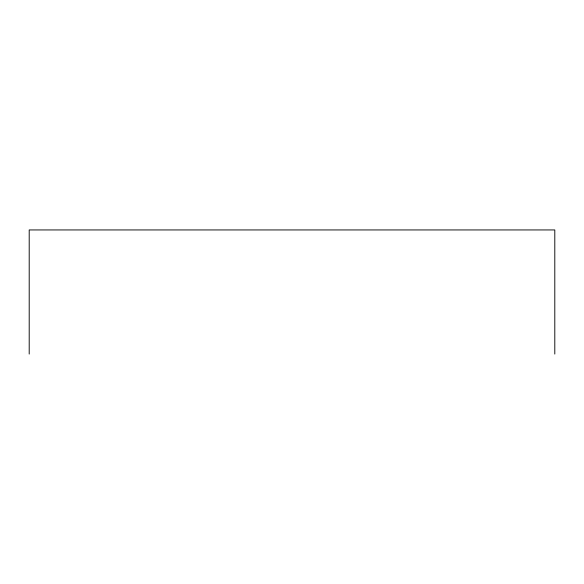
<?xml version="1.0" encoding="UTF-8"?>
<svg xmlns="http://www.w3.org/2000/svg" width="584" height="584" viewBox="0 0 584 584"><rect width="100%" height="100%" fill="white"/><g stroke="black" fill="none" stroke-linecap="round" stroke-linejoin="round"><path stroke-width="0.88" d="M554.8 354.057L554.8 229.943L29.2 229.943L29.2 354.057"/></g></svg>
